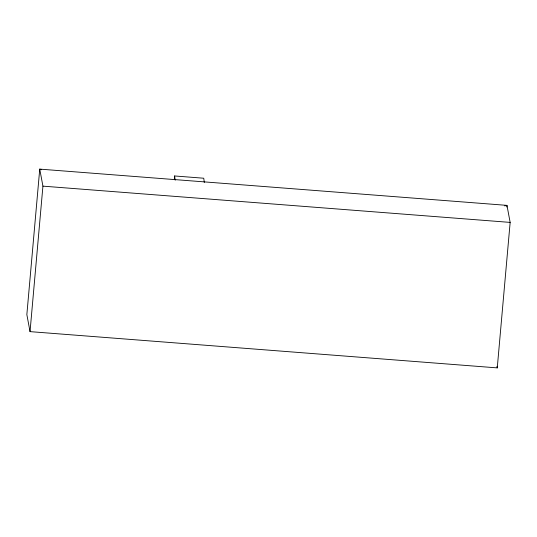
<?xml version="1.0" encoding="UTF-8"?>
<svg xmlns="http://www.w3.org/2000/svg" width="537" height="537" viewBox="0 0 537 537"><rect width="100%" height="100%" fill="white"/><g stroke="black" fill="none" stroke-linecap="round" stroke-linejoin="round"><path stroke-width="0.81" d="M174.33 179.284L174.606 175.961L203.745 178.224L204.322 182.473M30.038 331.631L42.926 186.144L39.738 169.115L506.962 205.369L510.15 222.399L497.262 367.885L30.038 331.631L26.85 314.601L39.738 169.115L41.262 169.752M506.814 207.034L506.962 205.369L504.646 205.899M175.19 180.217L174.606 175.961M42.926 186.144L510.15 222.399M496.96 366.268L497.262 367.885"/></g></svg>
